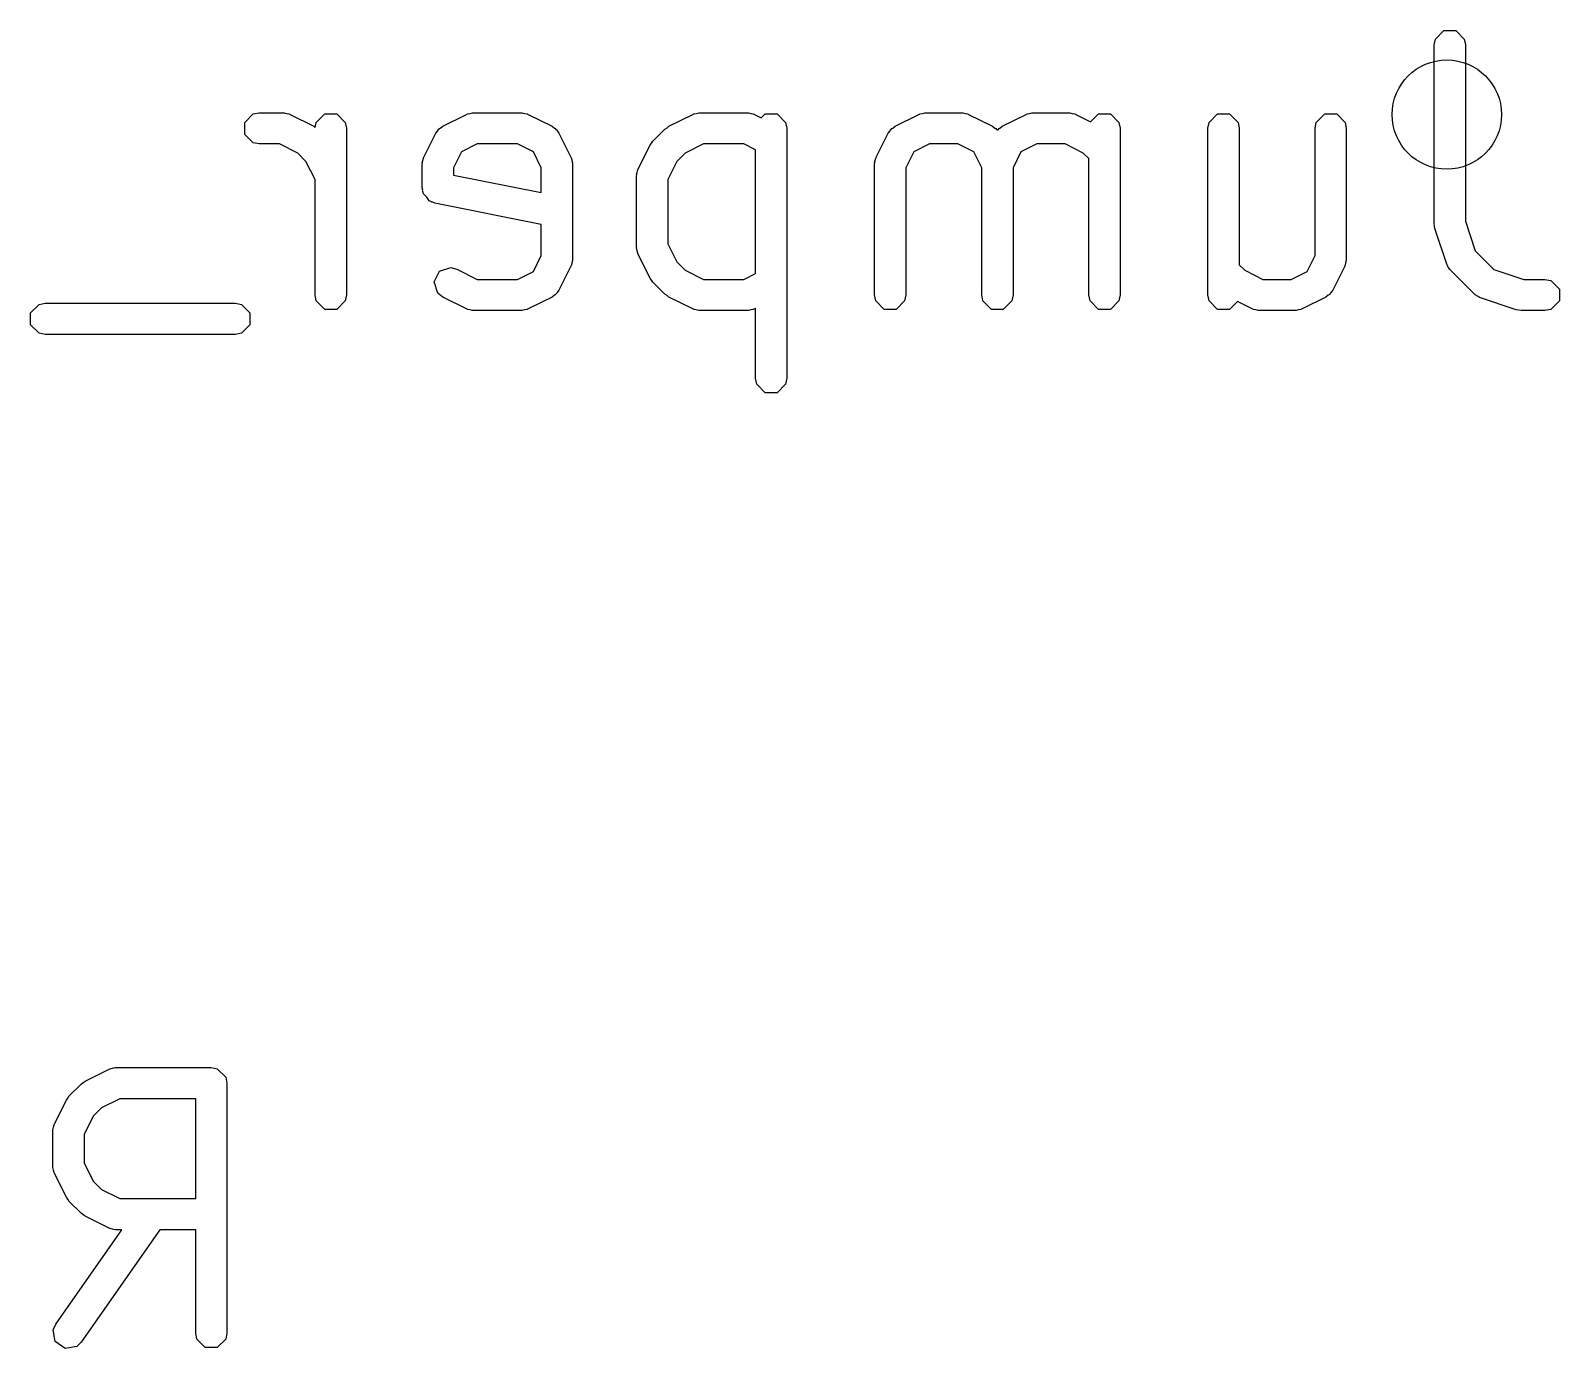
# Model space of a CAD drawing. Header units: inches. Extents: x 0.38 to 5.39, y 0.07 to 3.28.
# Drawn here: x 2.0179 to 2.2105, y 2.6294 to 2.7955 of the extents above; entities that cross this region are included whole.
import ezdxf

# ---------------------------------------------------------------- set-up
doc = ezdxf.new("R2010")
doc.units = ezdxf.units.IN
doc.header["$MEASUREMENT"] = 0
doc.layers.add('BLACK', color=250, linetype='CONTINUOUS')

msp = doc.modelspace()

# ---------------------------------------------------------------- linework, layer by layer
at = {"layer": 'BLACK', "linetype": 'CONTINUOUS'}
for p, q in [((2.19486, 2.7944), (2.19592, 2.79546)), ((2.19592, 2.79546), (2.19743, 2.79546)), ((2.19743, 2.79546), (2.19849, 2.7944)), ((2.19471, 2.79365), (2.19486, 2.7944)), ((2.19471, 2.77115), (2.19471, 2.79365)), ((2.19849, 2.7944), (2.19864, 2.79365)), ((2.19864, 2.79365), (2.19864, 2.77147)), ((2.04487, 2.7839), (2.04594, 2.78497)), ((2.04487, 2.78239), (2.04487, 2.7839)), ((2.04594, 2.78497), (2.04669, 2.78512)), ((2.04669, 2.78512), (2.04969, 2.78512)), ((2.04969, 2.78512), (2.04979, 2.7851)), ((2.04979, 2.7851), (2.04983, 2.78511)), ((2.04983, 2.78511), (2.05014, 2.78503)), ((2.05014, 2.78503), (2.05045, 2.78497)), ((2.05045, 2.78497), (2.05048, 2.78493)), ((2.05048, 2.78493), (2.05057, 2.78491)), ((2.05057, 2.78491), (2.05357, 2.78341)), ((2.05357, 2.78341), (2.05375, 2.78327)), ((2.05375, 2.78327), (2.05387, 2.7839)), ((2.05387, 2.7839), (2.05494, 2.78497)), ((2.05494, 2.78497), (2.05645, 2.78497)), ((2.05645, 2.78497), (2.05751, 2.7839)), ((2.05751, 2.7839), (2.05766, 2.78315)), ((2.0695, 2.78317), (2.06981, 2.78341)), ((2.06981, 2.78341), (2.07281, 2.78491)), ((2.07281, 2.78491), (2.0729, 2.78493)), ((2.0729, 2.78493), (2.07294, 2.78497)), ((2.07294, 2.78497), (2.07325, 2.78503)), ((2.07325, 2.78503), (2.07355, 2.78511)), ((2.07355, 2.78511), (2.07359, 2.7851)), ((2.07359, 2.7851), (2.07369, 2.78512)), ((2.07369, 2.78512), (2.07969, 2.78512)), ((2.07969, 2.78512), (2.07979, 2.7851)), ((2.07979, 2.7851), (2.07983, 2.78511)), ((2.07983, 2.78511), (2.08013, 2.78503)), ((2.08013, 2.78503), (2.08044, 2.78497)), ((2.08044, 2.78497), (2.08047, 2.78493)), ((2.08047, 2.78493), (2.08057, 2.78491)), ((2.08057, 2.78491), (2.08357, 2.78341)), ((2.08357, 2.78341), (2.08388, 2.78317)), ((2.09806, 2.78321), (2.09831, 2.78341)), ((2.09831, 2.78341), (2.10131, 2.78491)), ((2.10131, 2.78491), (2.1014, 2.78493)), ((2.1014, 2.78493), (2.10143, 2.78497)), ((2.10143, 2.78497), (2.10174, 2.78503)), ((2.10174, 2.78503), (2.10205, 2.78511)), ((2.10205, 2.78511), (2.10209, 2.7851)), ((2.10209, 2.7851), (2.10219, 2.78512)), ((2.10219, 2.78512), (2.10819, 2.78512)), ((2.10819, 2.78512), (2.10828, 2.7851)), ((2.10828, 2.7851), (2.10832, 2.78511)), ((2.10832, 2.78511), (2.10863, 2.78503)), ((2.10863, 2.78503), (2.10894, 2.78497)), ((2.10894, 2.78497), (2.10897, 2.78493)), ((2.10897, 2.78493), (2.10907, 2.78491)), ((2.10907, 2.78491), (2.10994, 2.78447)), ((2.10994, 2.78447), (2.11043, 2.78497)), ((2.11043, 2.78497), (2.11194, 2.78497)), ((2.11194, 2.78497), (2.113, 2.7839)), ((2.113, 2.7839), (2.11315, 2.78315)), ((2.12649, 2.78317), (2.1268, 2.78341)), ((2.1268, 2.78341), (2.1298, 2.78491)), ((2.1298, 2.78491), (2.1299, 2.78493)), ((2.1299, 2.78493), (2.12993, 2.78497)), ((2.12993, 2.78497), (2.13024, 2.78503)), ((2.13024, 2.78503), (2.13054, 2.78511)), ((2.13054, 2.78511), (2.13059, 2.7851)), ((2.13059, 2.7851), (2.13068, 2.78512)), ((2.13068, 2.78512), (2.13518, 2.78512)), ((2.13518, 2.78512), (2.13528, 2.7851)), ((2.13528, 2.7851), (2.13532, 2.78511)), ((2.13532, 2.78511), (2.13563, 2.78503)), ((2.13563, 2.78503), (2.13594, 2.78497)), ((2.13594, 2.78497), (2.13597, 2.78493)), ((2.13597, 2.78493), (2.13606, 2.78491)), ((2.13606, 2.78491), (2.13906, 2.78341)), ((2.13906, 2.78341), (2.13937, 2.78317)), ((2.13999, 2.78317), (2.1403, 2.78341)), ((2.1403, 2.78341), (2.1433, 2.78491)), ((2.1433, 2.78491), (2.1434, 2.78493)), ((2.1434, 2.78493), (2.14343, 2.78497)), ((2.14343, 2.78497), (2.14374, 2.78503)), ((2.14374, 2.78503), (2.14404, 2.78511)), ((2.14404, 2.78511), (2.14408, 2.7851)), ((2.14408, 2.7851), (2.14418, 2.78512)), ((2.14418, 2.78512), (2.14868, 2.78512)), ((2.14868, 2.78512), (2.14878, 2.7851)), ((2.14878, 2.7851), (2.14882, 2.78511)), ((2.14882, 2.78511), (2.14912, 2.78503)), ((2.14912, 2.78503), (2.14943, 2.78497)), ((2.14943, 2.78497), (2.14947, 2.78493)), ((2.14947, 2.78493), (2.14956, 2.78491)), ((2.14956, 2.78491), (2.15143, 2.78397)), ((2.15143, 2.78397), (2.15243, 2.78497)), ((2.15243, 2.78497), (2.15393, 2.78497)), ((2.15393, 2.78497), (2.155, 2.7839)), ((2.155, 2.7839), (2.15515, 2.78315)), ((2.16621, 2.78315), (2.16636, 2.7839)), ((2.16636, 2.7839), (2.16742, 2.78497)), ((2.16742, 2.78497), (2.16893, 2.78497)), ((2.16893, 2.78497), (2.17, 2.7839)), ((2.17, 2.7839), (2.17015, 2.78315)), ((2.17971, 2.78315), (2.17986, 2.7839)), ((2.17986, 2.7839), (2.18092, 2.78497)), ((2.18092, 2.78497), (2.18243, 2.78497)), ((2.18243, 2.78497), (2.18349, 2.7839)), ((2.18349, 2.7839), (2.18364, 2.78315)), ((2.04594, 2.78133), (2.04487, 2.78239)), ((2.05766, 2.78315), (2.05766, 2.76215)), ((2.06743, 2.77953), (2.06893, 2.78253)), ((2.06893, 2.78253), (2.06917, 2.78284)), ((2.06917, 2.78284), (2.0692, 2.78294)), ((2.0692, 2.78294), (2.06931, 2.78302)), ((2.06931, 2.78302), (2.0694, 2.78313)), ((2.0694, 2.78313), (2.0695, 2.78317)), ((2.08388, 2.78317), (2.08398, 2.78313)), ((2.08398, 2.78313), (2.08406, 2.78302)), ((2.08406, 2.78302), (2.08418, 2.78294)), ((2.08418, 2.78294), (2.08421, 2.78284)), ((2.08421, 2.78284), (2.08445, 2.78253)), ((2.08445, 2.78253), (2.08595, 2.77953)), ((2.09612, 2.78128), (2.09629, 2.78154)), ((2.09629, 2.78154), (2.09779, 2.78304)), ((2.09779, 2.78304), (2.09806, 2.78321)), ((2.11315, 2.78315), (2.11315, 2.75165)), ((2.12442, 2.77953), (2.12592, 2.78253)), ((2.12592, 2.78253), (2.12616, 2.78284)), ((2.12616, 2.78284), (2.1262, 2.78294)), ((2.1262, 2.78294), (2.12631, 2.78302)), ((2.12631, 2.78302), (2.12639, 2.78313)), ((2.12639, 2.78313), (2.12649, 2.78317)), ((2.13937, 2.78317), (2.13947, 2.78313)), ((2.13947, 2.78313), (2.13956, 2.78302)), ((2.13956, 2.78302), (2.13967, 2.78294)), ((2.13967, 2.78294), (2.13968, 2.7829)), ((2.13968, 2.7829), (2.13969, 2.78294)), ((2.13969, 2.78294), (2.13981, 2.78302)), ((2.13981, 2.78302), (2.13989, 2.78313)), ((2.13989, 2.78313), (2.13999, 2.78317)), ((2.15515, 2.78315), (2.15515, 2.76215)), ((2.16621, 2.76215), (2.16621, 2.78315)), ((2.17015, 2.78315), (2.17015, 2.76596)), ((2.17971, 2.76711), (2.17971, 2.78315)), ((2.18364, 2.78315), (2.18364, 2.76665)), ((2.04669, 2.78118), (2.04594, 2.78133)), ((2.04923, 2.78118), (2.04669, 2.78118)), ((2.05153, 2.78003), (2.04923, 2.78118)), ((2.05257, 2.77898), (2.05153, 2.78003)), ((2.06737, 2.7794), (2.0674, 2.77943)), ((2.0674, 2.77943), (2.06743, 2.77953)), ((2.07216, 2.78018), (2.07116, 2.77818)), ((2.07415, 2.78118), (2.07216, 2.78018)), ((2.07922, 2.78118), (2.07415, 2.78118)), ((2.08122, 2.78018), (2.07922, 2.78118)), ((2.08222, 2.77818), (2.08122, 2.78018)), ((2.08595, 2.77953), (2.08597, 2.77943)), ((2.08597, 2.77943), (2.08601, 2.7794)), ((2.09443, 2.77803), (2.09593, 2.78103)), ((2.09593, 2.78103), (2.09612, 2.78128)), ((2.10035, 2.78003), (2.0993, 2.77898)), ((2.10265, 2.78118), (2.10035, 2.78003)), ((2.10772, 2.78118), (2.10265, 2.78118)), ((2.10922, 2.78043), (2.10772, 2.78118)), ((2.10922, 2.76487), (2.10922, 2.78043)), ((2.12436, 2.7794), (2.1244, 2.77943)), ((2.1244, 2.77943), (2.12442, 2.77953)), ((2.12915, 2.78018), (2.12815, 2.77818)), ((2.13115, 2.78118), (2.12915, 2.78018)), ((2.13472, 2.78118), (2.13115, 2.78118)), ((2.13671, 2.78018), (2.13472, 2.78118)), ((2.13771, 2.77818), (2.13671, 2.78018)), ((2.14265, 2.78018), (2.14165, 2.77818)), ((2.14465, 2.78118), (2.14265, 2.78018)), ((2.14822, 2.78118), (2.14465, 2.78118)), ((2.15051, 2.78003), (2.14822, 2.78118)), ((2.15121, 2.77933), (2.15051, 2.78003)), ((2.05372, 2.77668), (2.05257, 2.77898)), ((2.06722, 2.77865), (2.06724, 2.77874)), ((2.06722, 2.77565), (2.06722, 2.77865)), ((2.06723, 2.77879), (2.06731, 2.77909)), ((2.06724, 2.77874), (2.06723, 2.77879)), ((2.06731, 2.77909), (2.06737, 2.7794)), ((2.07116, 2.77818), (2.07116, 2.77726)), ((2.08222, 2.77505), (2.08222, 2.77818)), ((2.08601, 2.7794), (2.08607, 2.77909)), ((2.08607, 2.77909), (2.08615, 2.77879)), ((2.08615, 2.77879), (2.08614, 2.77874)), ((2.08614, 2.77874), (2.08616, 2.77865)), ((2.08616, 2.77865), (2.08616, 2.76665)), ((2.09422, 2.77729), (2.09431, 2.77759)), ((2.09431, 2.77759), (2.09437, 2.7779)), ((2.09437, 2.7779), (2.0944, 2.77793)), ((2.0944, 2.77793), (2.09443, 2.77803)), ((2.0993, 2.77898), (2.09816, 2.77668)), ((2.12421, 2.77865), (2.12423, 2.77874)), ((2.12421, 2.76215), (2.12421, 2.77865)), ((2.12422, 2.77879), (2.1243, 2.77909)), ((2.12423, 2.77874), (2.12422, 2.77879)), ((2.1243, 2.77909), (2.12436, 2.7794)), ((2.12815, 2.77818), (2.12815, 2.76215)), ((2.13771, 2.76215), (2.13771, 2.77818)), ((2.14165, 2.77818), (2.14165, 2.76215)), ((2.15121, 2.76215), (2.15121, 2.77933)), ((2.05372, 2.76215), (2.05372, 2.77668)), ((2.06728, 2.77536), (2.06722, 2.77565)), ((2.07116, 2.77726), (2.08222, 2.77505)), ((2.09424, 2.77724), (2.09422, 2.77729)), ((2.09422, 2.77715), (2.09424, 2.77724)), ((2.09422, 2.76815), (2.09422, 2.77715)), ((2.09816, 2.77668), (2.09816, 2.76861)), ((2.06726, 2.77527), (2.06728, 2.77536)), ((2.06731, 2.77518), (2.06726, 2.77527)), ((2.06737, 2.77489), (2.06731, 2.77518)), ((2.06778, 2.77449), (2.06737, 2.77489)), ((2.06809, 2.77401), (2.06778, 2.77449)), ((2.06837, 2.7739), (2.06809, 2.77401)), ((2.06844, 2.77383), (2.06837, 2.7739)), ((2.06854, 2.77383), (2.06844, 2.77383)), ((2.0688, 2.77372), (2.06854, 2.77383)), ((2.08222, 2.77103), (2.0688, 2.77372)), ((2.08222, 2.76711), (2.08222, 2.77103)), ((2.19477, 2.77084), (2.19471, 2.77115)), ((2.19481, 2.77053), (2.19477, 2.77084)), ((2.19631, 2.76603), (2.19481, 2.77053)), ((2.19864, 2.77147), (2.19989, 2.76771)), ((2.09424, 2.76805), (2.09422, 2.76815)), ((2.09422, 2.76801), (2.09424, 2.76805)), ((2.09431, 2.76771), (2.09422, 2.76801)), ((2.09816, 2.76861), (2.0993, 2.76632)), ((2.08122, 2.76512), (2.08222, 2.76711)), ((2.08607, 2.76621), (2.08601, 2.7659)), ((2.08615, 2.76651), (2.08607, 2.76621)), ((2.08616, 2.76665), (2.08614, 2.76655)), ((2.08614, 2.76655), (2.08615, 2.76651)), ((2.09437, 2.7674), (2.09431, 2.76771)), ((2.0944, 2.76736), (2.09437, 2.7674)), ((2.09443, 2.76727), (2.0944, 2.76736)), ((2.09593, 2.76427), (2.09443, 2.76727)), ((2.0993, 2.76632), (2.10035, 2.76527)), ((2.17015, 2.76596), (2.17084, 2.76527)), ((2.17871, 2.76512), (2.17971, 2.76711)), ((2.18356, 2.76621), (2.18349, 2.7659)), ((2.18364, 2.76651), (2.18356, 2.76621)), ((2.18364, 2.76665), (2.18363, 2.76655)), ((2.18363, 2.76655), (2.18364, 2.76651)), ((2.19636, 2.76594), (2.19631, 2.76603)), ((2.19636, 2.7659), (2.19636, 2.76594)), ((2.19989, 2.76771), (2.20224, 2.76537)), ((2.06873, 2.76379), (2.0694, 2.76514)), ((2.0694, 2.76514), (2.07083, 2.76561)), ((2.07083, 2.76561), (2.07157, 2.76541)), ((2.07157, 2.76541), (2.07415, 2.76412)), ((2.07415, 2.76412), (2.07922, 2.76412)), ((2.07922, 2.76412), (2.08122, 2.76512)), ((2.08595, 2.76577), (2.08445, 2.76277)), ((2.08597, 2.76586), (2.08595, 2.76577)), ((2.08601, 2.7659), (2.08597, 2.76586)), ((2.09612, 2.76402), (2.09593, 2.76427)), ((2.09629, 2.76376), (2.09612, 2.76402)), ((2.10035, 2.76527), (2.10265, 2.76412)), ((2.10265, 2.76412), (2.10772, 2.76412)), ((2.10772, 2.76412), (2.10922, 2.76487)), ((2.17084, 2.76527), (2.17314, 2.76412)), ((2.17314, 2.76412), (2.17671, 2.76412)), ((2.17671, 2.76412), (2.17871, 2.76512)), ((2.18344, 2.76577), (2.18194, 2.76277)), ((2.18346, 2.76586), (2.18344, 2.76577)), ((2.18349, 2.7659), (2.18346, 2.76586)), ((2.19653, 2.76563), (2.19636, 2.7659)), ((2.19669, 2.76536), (2.19653, 2.76563)), ((2.19673, 2.76534), (2.19669, 2.76536)), ((2.19678, 2.76526), (2.19673, 2.76534)), ((2.19978, 2.76226), (2.19678, 2.76526)), ((2.20224, 2.76537), (2.20599, 2.76412)), ((2.20599, 2.76412), (2.20867, 2.76412)), ((2.20867, 2.76412), (2.20943, 2.76397)), ((2.05387, 2.7614), (2.05372, 2.76215)), ((2.05766, 2.76215), (2.05751, 2.7614)), ((2.0692, 2.76236), (2.06873, 2.76379)), ((2.06981, 2.76189), (2.0692, 2.76236)), ((2.08388, 2.76213), (2.08357, 2.76189)), ((2.08398, 2.76216), (2.08388, 2.76213)), ((2.08406, 2.76227), (2.08398, 2.76216)), ((2.08418, 2.76236), (2.08406, 2.76227)), ((2.08421, 2.76246), (2.08418, 2.76236)), ((2.08445, 2.76277), (2.08421, 2.76246)), ((2.09779, 2.76226), (2.09629, 2.76376)), ((2.09806, 2.76208), (2.09779, 2.76226)), ((2.09831, 2.76189), (2.09806, 2.76208)), ((2.12436, 2.7614), (2.12421, 2.76215)), ((2.12815, 2.76215), (2.128, 2.7614)), ((2.13786, 2.7614), (2.13771, 2.76215)), ((2.14165, 2.76215), (2.1415, 2.7614)), ((2.15136, 2.7614), (2.15121, 2.76215)), ((2.15515, 2.76215), (2.155, 2.7614)), ((2.16636, 2.7614), (2.16621, 2.76215)), ((2.18137, 2.76213), (2.18106, 2.76189)), ((2.18147, 2.76216), (2.18137, 2.76213)), ((2.18155, 2.76227), (2.18147, 2.76216)), ((2.18166, 2.76236), (2.18155, 2.76227)), ((2.1817, 2.76246), (2.18166, 2.76236)), ((2.18194, 2.76277), (2.1817, 2.76246)), ((2.19986, 2.7622), (2.19978, 2.76226)), ((2.19988, 2.76216), (2.19986, 2.7622)), ((2.20016, 2.76201), (2.19988, 2.76216)), ((2.20943, 2.76397), (2.21049, 2.7629)), ((2.21049, 2.7629), (2.21049, 2.7614)), ((2.01788, 2.7599), (2.01894, 2.76097)), ((2.01894, 2.76097), (2.0197, 2.76112)), ((2.0197, 2.76112), (2.04369, 2.76112)), ((2.04369, 2.76112), (2.04445, 2.76097)), ((2.04445, 2.76097), (2.04551, 2.7599)), ((2.05494, 2.76033), (2.05387, 2.7614)), ((2.05645, 2.76033), (2.05494, 2.76033)), ((2.05751, 2.7614), (2.05645, 2.76033)), ((2.07281, 2.76039), (2.06981, 2.76189)), ((2.0729, 2.76036), (2.07281, 2.76039)), ((2.07294, 2.76033), (2.0729, 2.76036)), ((2.07325, 2.76027), (2.07294, 2.76033)), ((2.07355, 2.76019), (2.07325, 2.76027)), ((2.07359, 2.7602), (2.07355, 2.76019)), ((2.07369, 2.76018), (2.07359, 2.7602)), ((2.07969, 2.76018), (2.07369, 2.76018)), ((2.07979, 2.7602), (2.07969, 2.76018)), ((2.07983, 2.76019), (2.07979, 2.7602)), ((2.08013, 2.76027), (2.07983, 2.76019)), ((2.08044, 2.76033), (2.08013, 2.76027)), ((2.08047, 2.76036), (2.08044, 2.76033)), ((2.08057, 2.76039), (2.08047, 2.76036)), ((2.08357, 2.76189), (2.08057, 2.76039)), ((2.10131, 2.76039), (2.09831, 2.76189)), ((2.1014, 2.76036), (2.10131, 2.76039)), ((2.10143, 2.76033), (2.1014, 2.76036)), ((2.10174, 2.76027), (2.10143, 2.76033)), ((2.10205, 2.76019), (2.10174, 2.76027)), ((2.10209, 2.7602), (2.10205, 2.76019)), ((2.10219, 2.76018), (2.10209, 2.7602)), ((2.10819, 2.76018), (2.10219, 2.76018)), ((2.10828, 2.7602), (2.10819, 2.76018)), ((2.10832, 2.76019), (2.10828, 2.7602)), ((2.10863, 2.76027), (2.10832, 2.76019)), ((2.10894, 2.76033), (2.10863, 2.76027)), ((2.10897, 2.76036), (2.10894, 2.76033)), ((2.10907, 2.76039), (2.10897, 2.76036)), ((2.10922, 2.76046), (2.10907, 2.76039)), ((2.10922, 2.75165), (2.10922, 2.76046)), ((2.12543, 2.76033), (2.12436, 2.7614)), ((2.12694, 2.76033), (2.12543, 2.76033)), ((2.128, 2.7614), (2.12694, 2.76033)), ((2.13893, 2.76033), (2.13786, 2.7614)), ((2.14043, 2.76033), (2.13893, 2.76033)), ((2.1415, 2.7614), (2.14043, 2.76033)), ((2.15243, 2.76033), (2.15136, 2.7614)), ((2.15393, 2.76033), (2.15243, 2.76033)), ((2.155, 2.7614), (2.15393, 2.76033)), ((2.16742, 2.76033), (2.16636, 2.7614)), ((2.16893, 2.76033), (2.16742, 2.76033)), ((2.16992, 2.76133), (2.16893, 2.76033)), ((2.1718, 2.76039), (2.16992, 2.76133)), ((2.17189, 2.76036), (2.1718, 2.76039)), ((2.17192, 2.76033), (2.17189, 2.76036)), ((2.17223, 2.76027), (2.17192, 2.76033)), ((2.17254, 2.76019), (2.17223, 2.76027)), ((2.17258, 2.7602), (2.17254, 2.76019)), ((2.17268, 2.76018), (2.17258, 2.7602)), ((2.17718, 2.76018), (2.17268, 2.76018)), ((2.17727, 2.7602), (2.17718, 2.76018)), ((2.17732, 2.76019), (2.17727, 2.7602)), ((2.17762, 2.76027), (2.17732, 2.76019)), ((2.17793, 2.76033), (2.17762, 2.76027)), ((2.17796, 2.76036), (2.17793, 2.76033)), ((2.17806, 2.76039), (2.17796, 2.76036)), ((2.18106, 2.76189), (2.17806, 2.76039)), ((2.20042, 2.76183), (2.20016, 2.76201)), ((2.20047, 2.76183), (2.20042, 2.76183)), ((2.20055, 2.76178), (2.20047, 2.76183)), ((2.20505, 2.76028), (2.20055, 2.76178)), ((2.20536, 2.76024), (2.20505, 2.76028)), ((2.20567, 2.76018), (2.20536, 2.76024)), ((2.20867, 2.76018), (2.20567, 2.76018)), ((2.20943, 2.76033), (2.20867, 2.76018)), ((2.21049, 2.7614), (2.20943, 2.76033)), ((2.01788, 2.7584), (2.01788, 2.7599)), ((2.01894, 2.75733), (2.01788, 2.7584)), ((2.04551, 2.7584), (2.04445, 2.75733)), ((2.04551, 2.7599), (2.04551, 2.7584)), ((2.0197, 2.75718), (2.01894, 2.75733)), ((2.04369, 2.75718), (2.0197, 2.75718)), ((2.04445, 2.75733), (2.04369, 2.75718)), ((2.10937, 2.7509), (2.10922, 2.75165)), ((2.11043, 2.74983), (2.10937, 2.7509)), ((2.113, 2.7509), (2.11194, 2.74983)), ((2.11315, 2.75165), (2.113, 2.7509)), ((2.11194, 2.74983), (2.11043, 2.74983)), ((2.02477, 2.6631), (2.02777, 2.6646)), ((2.02777, 2.6646), (2.02786, 2.66463)), ((2.02786, 2.66463), (2.02789, 2.66466)), ((2.02789, 2.66466), (2.0282, 2.66472)), ((2.0282, 2.66472), (2.02851, 2.6648)), ((2.02851, 2.6648), (2.02855, 2.66479)), ((2.02855, 2.66479), (2.02865, 2.66481)), ((2.02865, 2.66481), (2.04065, 2.66481)), ((2.04065, 2.66481), (2.0414, 2.66466)), ((2.0414, 2.66466), (2.04247, 2.66359)), ((2.02276, 2.66123), (2.02426, 2.66273)), ((2.02426, 2.66273), (2.02452, 2.66291)), ((2.02452, 2.66291), (2.02477, 2.6631)), ((2.04247, 2.66359), (2.04262, 2.66284)), ((2.04262, 2.66284), (2.04262, 2.63134)), ((2.02089, 2.65772), (2.02239, 2.66072)), ((2.02239, 2.66072), (2.02258, 2.66097)), ((2.02258, 2.66097), (2.02276, 2.66123)), ((2.02911, 2.66087), (2.02681, 2.65972)), ((2.03868, 2.66087), (2.02911, 2.66087)), ((2.03868, 2.64831), (2.03868, 2.66087)), ((2.02577, 2.65867), (2.02462, 2.65637)), ((2.02681, 2.65972), (2.02577, 2.65867)), ((2.02068, 2.65684), (2.0207, 2.65694)), ((2.02068, 2.65234), (2.02068, 2.65684)), ((2.02069, 2.65698), (2.02077, 2.65728)), ((2.0207, 2.65694), (2.02069, 2.65698)), ((2.02077, 2.65728), (2.02083, 2.65759)), ((2.02083, 2.65759), (2.02086, 2.65762)), ((2.02086, 2.65762), (2.02089, 2.65772)), ((2.02462, 2.65637), (2.02462, 2.6528)), ((2.0207, 2.65224), (2.02068, 2.65234)), ((2.02462, 2.6528), (2.02577, 2.65051)), ((2.02069, 2.6522), (2.0207, 2.65224)), ((2.02077, 2.6519), (2.02069, 2.6522)), ((2.02083, 2.65159), (2.02077, 2.6519)), ((2.02086, 2.65155), (2.02083, 2.65159)), ((2.02089, 2.65146), (2.02086, 2.65155)), ((2.02239, 2.64846), (2.02089, 2.65146)), ((2.02577, 2.65051), (2.02681, 2.64946)), ((2.02258, 2.64821), (2.02239, 2.64846)), ((2.02681, 2.64946), (2.02911, 2.64831)), ((2.02276, 2.64795), (2.02258, 2.64821)), ((2.02426, 2.64645), (2.02276, 2.64795)), ((2.02911, 2.64831), (2.03868, 2.64831)), ((2.02452, 2.64627), (2.02426, 2.64645)), ((2.02477, 2.64608), (2.02452, 2.64627)), ((2.02777, 2.64458), (2.02477, 2.64608)), ((2.02104, 2.63247), (2.02937, 2.64437)), ((2.03417, 2.64437), (2.02426, 2.63021)), ((2.02786, 2.64455), (2.02777, 2.64458)), ((2.02789, 2.64452), (2.02786, 2.64455)), ((2.0282, 2.64446), (2.02789, 2.64452)), ((2.02851, 2.64438), (2.0282, 2.64446)), ((2.02855, 2.64439), (2.02851, 2.64438)), ((2.02865, 2.64437), (2.02855, 2.64439)), ((2.02937, 2.64437), (2.02865, 2.64437)), ((2.03868, 2.64437), (2.03417, 2.64437)), ((2.03868, 2.63134), (2.03868, 2.64437)), ((2.02073, 2.63177), (2.02104, 2.63247)), ((2.02099, 2.63028), (2.02073, 2.63177)), ((2.03883, 2.63059), (2.03868, 2.63134)), ((2.04262, 2.63134), (2.04247, 2.63059)), ((2.02222, 2.62942), (2.02099, 2.63028)), ((2.02371, 2.62968), (2.02222, 2.62942)), ((2.02426, 2.63021), (2.02371, 2.62968)), ((2.03989, 2.62952), (2.03883, 2.63059)), ((2.0414, 2.62952), (2.03989, 2.62952)), ((2.04247, 2.63059), (2.0414, 2.62952))]:
    msp.add_line(p, q, dxfattribs=at)
at = {"layer": 'BLACK'}
msp.add_circle((2.1963, 2.78488), 0.00689, dxfattribs=at)
msp.add_circle((2.1963, 2.78488), 0.00689, dxfattribs=at)

doc.saveas('drawing.dxf')
